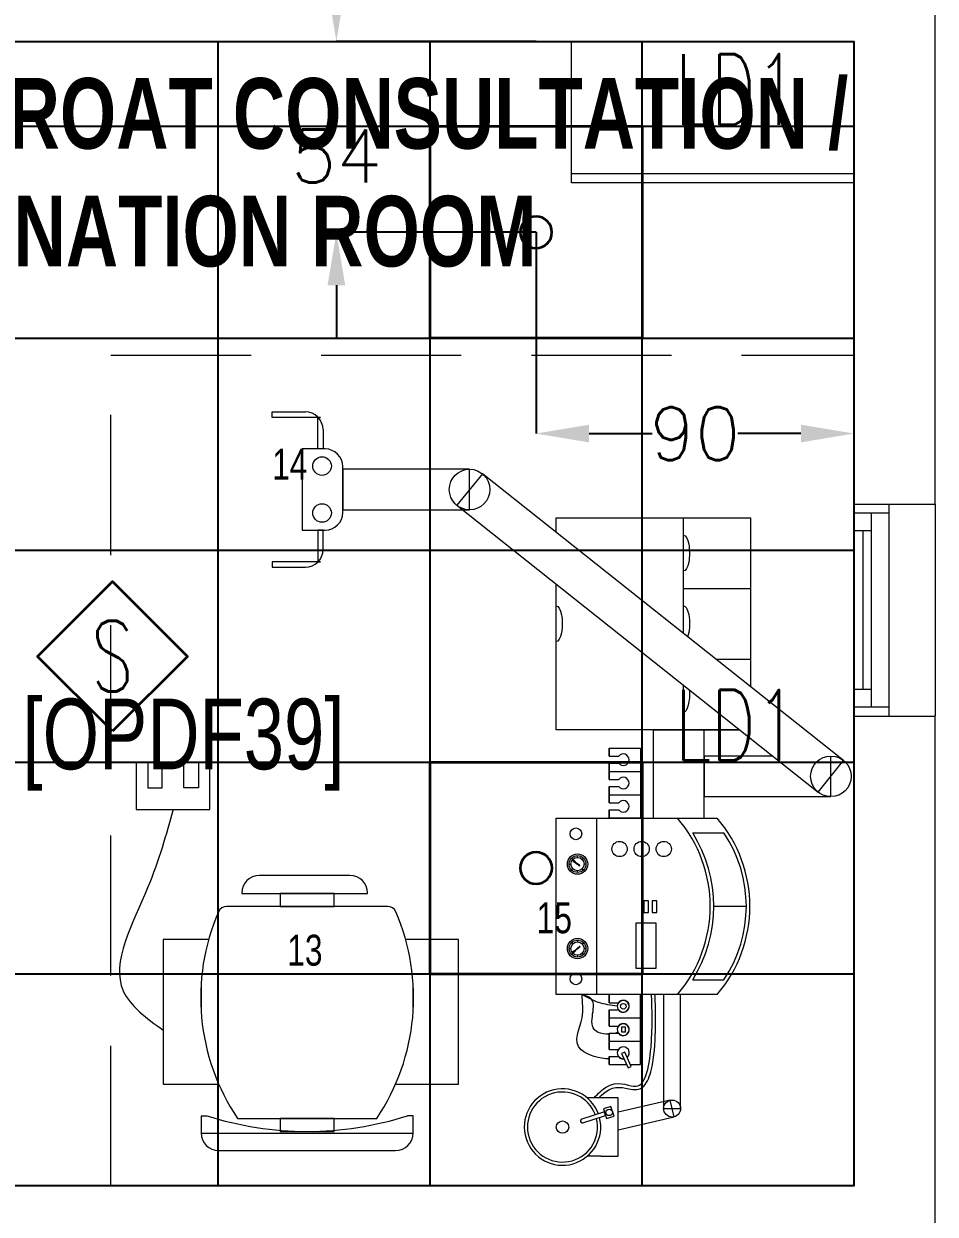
# Model space of a CAD drawing. Extents: x -12260 to 57327, y -29287 to 19916.
# Drawn here: x 46626 to 49206, y -9520 to -6150 of the extents above; entities that cross this region are included whole.
import ezdxf
from ezdxf.enums import TextEntityAlignment as Align

# ---------------------------------------------------------------- set-up
doc = ezdxf.new("R2010")
doc.units = 0
doc.header["$LTSCALE"] = 0.25
doc.linetypes.add('01-First Floor$0$HIDDEN', pattern=[9.525, 6.35, -3.175])
doc.linetypes.add('DASHDOT', pattern=[25.4, 12.7, -6.35, 0, -6.35])
for name, color, linetype, lineweight in [('01-First Floor$0$72_EGR_BASE_TEXT', 252, 'Continuous', 5), ('01-First Floor$0$72_EGR_EQP_TAG', 142, 'Continuous', 5), ('01-First Floor$0$Aluminum', 251, 'Continuous', 5), ('01-First Floor$0$LOADING', 253, 'Continuous', 5), ('01-First Floor$0$Proj', 251, 'Continuous', 5), ('01-First Floor$0$Walls', 251, 'Continuous', 5), ('E-DIM', 6, 'Continuous', 18), ('E-LITE-CIRC-NUMB', 6, 'Continuous', 25), ('E-LITE-CLNG', 150, 'Continuous', 35), ('E-LITE-CLNG-CNDT', 6, 'DASHDOT', 35), ('E-LITE-CTRL', 6, 'Continuous', 25), ('E-LITE-IDEN', 6, 'Continuous', 25), ('F-ALRM-CLNG @ 100', 33, 'Continuous', 35)]:
    doc.layers.add(name, color=color, linetype=linetype, lineweight=lineweight)
doc.layers.add('01-First Floor$0$FALSE CEILING', color=251, linetype='Continuous')
doc.styles.add('01-First Floor$0$X3G_ENTITY_257CFD', font='swisscl.ttf', dxfattribs={"height": 200})
doc.styles.add('01-First Floor$0$X3G_ENTITY_9EC9', font='swisscl.ttf', dxfattribs={"height": 0.2})
doc.styles.add('01-First Floor$0$X3G_ENTITY_9F38', font='swisscl.ttf', dxfattribs={"height": 0.2})
doc.styles.add('DC_SIMPLEX', font='SIMPLEX.shx', dxfattribs={"width": 0.7})
doc.styles.get("Standard").update_dxf_attribs({"font": 'romans.shx'})
doc.dimstyles.get("Standard").update_dxf_attribs({"dimtxt": 150, "dimasz": 150, "dimexe": 0.18, "dimexo": 0.0625, "dimgap": 0.09, "dimtad": 0, "dimtih": 1, "dimtoh": 1, "dimdec": 0, "dimlfac": 0.1, "dimzin": 0, "dimdsep": 46, "dimtxsty": 'Standard', "dimcen": 0.09, "dimclrd": 6, "dimadec": 0, "dimazin": 0, "dimtfac": 1, "dimtdec": 0, "dimtofl": 0, "dimtmove": 0, "dimatfit": 3, "dimfxl": 1, "dimtolj": 1, "dimtzin": 0, "dimarcsym": 0})

# ---------------------------------------------------------------- blocks, each defined once
blk = doc.blocks.new('01-First Floor$0$GF21027-P')
at = {"layer": '01-First Floor$0$LOADING'}
for p, q in [((0.4, 0.4), (-0.4, 0.4)), ((-0.4, 0.4), (-0.4, 0)), ((0.4, 0), (0.4, 0.4)), ((-0.4, 0.025), (0.4, 0.025)), ((-0.4, 0), (0.4, 0))]:
    blk.add_line(p, q, dxfattribs=at)
blk = doc.blocks.new('01-First Floor$0$ENT station')
at = {"layer": '01-First Floor$0$LOADING'}
for p, q in [((-664874.9, -398095.4), (-664874.9, -398080.1)), ((-664874.9, -398080.1), (-664780.5, -398080.1)), ((-664737.7, -398095.4), (-664874.9, -398095.4)), ((-664745, -398184.9), (-664745, -398095.4)), ((-664745, -398095.4), (-664737.7, -398095.4)), ((-664737.7, -398095.4), (-664737.7, -398095.4)), ((-664730.5, -398130.1), (-664730.5, -398184.9)), ((-664724.6, -398184.9), (-664789.5, -398184.9)), ((-664789.5, -398184.9), (-664789.5, -398414.8)), ((-664730.5, -398184.9), (-664745, -398184.9)), ((-664674.6, -398364.8), (-664674.6, -398234.9)), ((-664315.6, -398242.4), (-664674.6, -398242.4)), ((-664674.6, -398242.4), (-664674.6, -398357.3)), ((-664279.2, -398255.4), (-664352.1, -398344.2)), ((-664315.6, -398357.3), (-664315.6, -398242.4)), ((-663256.8, -399066.6), (-664279.2, -398255.4)), ((-664674.6, -398357.3), (-664315.6, -398357.3)), ((-664352.1, -398344.2), (-663328.2, -399156.7)), ((-664070.1, -398421.3), (-664070.1, -398379.7)), ((-664070.1, -398379.7), (-663520.1, -398379.7)), ((-663709.8, -398707.2), (-663709.8, -398379.7)), ((-663709.8, -398579.7), (-663709.8, -398379.7)), ((-663520.1, -398379.7), (-663520.1, -398857.7)), ((-664789.5, -398414.8), (-664724.6, -398414.8)), ((-664730.5, -398414.8), (-664745, -398414.8)), ((-664745, -398414.8), (-664745, -398504.2)), ((-664730.5, -398469.6), (-664730.5, -398414.8)), ((-664737.7, -398504.2), (-664874.9, -398504.2)), ((-664874.9, -398504.2), (-664874.9, -398519.6)), ((-664874.9, -398519.6), (-664780.5, -398519.6)), ((-664745, -398504.2), (-664737.7, -398504.2)), ((-664737.7, -398504.2), (-664737.7, -398504.2)), ((-664070.1, -398979.7), (-664070.1, -398568)), ((-663709.8, -398579.7), (-663520.1, -398579.7)), ((-663709.8, -398707.2), (-663709.8, -398579.7)), ((-663618.3, -398779.7), (-663520.1, -398779.7)), ((-663709.8, -398979.7), (-663709.8, -398853.9)), ((-663709.8, -398979.7), (-663709.8, -398853.9)), ((-663551.2, -398979.7), (-664070.1, -398979.7)), ((-663795.1, -399229.7), (-663795.1, -398979.7)), ((-663795.1, -398979.7), (-663551.2, -398979.7)), ((-663651.5, -399229.7), (-663651.5, -398979.7)), ((-663920.4, -399054.7), (-663920.4, -399031.7)), ((-663920.4, -399031.7), (-663831.4, -399031.7)), ((-663920.4, -399031.7), (-663920.4, -399054.7)), ((-663831.4, -399031.7), (-663831.4, -399229.7)), ((-665051.2, -399072.1), (-665259.2, -399072.1)), ((-665259.2, -399072.1), (-665259.2, -399205.7)), ((-665186.2, -399072.1), (-665227, -399072.1)), ((-665227, -399072.1), (-665227, -399143.9)), ((-665186.2, -399143.9), (-665186.2, -399072.1)), ((-665124.3, -399143.9), (-665124.3, -399072.1)), ((-665124.3, -399072.1), (-665083.4, -399072.1)), ((-665083.4, -399072.1), (-665083.4, -399143.9)), ((-665051.2, -399205.7), (-665051.2, -399072.1)), ((-663920.4, -399054.7), (-663893.3, -399054.7)), ((-663920.4, -399120.7), (-663920.4, -399074.7)), ((-663920.4, -399074.7), (-663920.4, -399097.7)), ((-663920.4, -399074.7), (-663893.3, -399074.7)), ((-663457.3, -399054.2), (-663651.5, -399054.2)), ((-663651.5, -399054.2), (-663651.5, -399169.1)), ((-663328.2, -399156.7), (-663256.8, -399066.6)), ((-663292.5, -399169.1), (-663292.5, -399054.2)), ((-663920.4, -399097.7), (-663831.4, -399097.7)), ((-663920.4, -399097.7), (-663920.4, -399120.7)), ((-663920.4, -399120.7), (-663893.3, -399120.7)), ((-663920.4, -399186.7), (-663920.4, -399140.7)), ((-663920.4, -399140.7), (-663920.4, -399163.7)), ((-663920.4, -399140.7), (-663893.3, -399140.7)), ((-665227, -399143.9), (-665186.2, -399143.9)), ((-665083.4, -399143.9), (-665124.3, -399143.9)), ((-663920.4, -399163.7), (-663831.4, -399163.7)), ((-663920.4, -399163.7), (-663920.4, -399186.7)), ((-663651.5, -399169.1), (-663292.5, -399169.1)), ((-665259.2, -399205.7), (-665051.2, -399205.7)), ((-663920.4, -399186.7), (-663893.3, -399186.7)), ((-663920.4, -399229.7), (-663920.4, -399206.7)), ((-663920.4, -399206.7), (-663920.4, -399229.7)), ((-663920.4, -399206.7), (-663893.3, -399206.7)), ((-664070.1, -399729.7), (-664070.1, -399229.7)), ((-664070.1, -399229.7), (-663615.1, -399229.7)), ((-663955.1, -399729.7), (-663955.1, -399229.7)), ((-663831.4, -399229.7), (-663920.4, -399229.7)), ((-663683.9, -399271.8), (-663595.5, -399271.8)), ((-664023.4, -399346.9), (-664027, -399343.4)), ((-664010, -399341.2), (-664010, -399336.2)), ((-664010, -399341.2), (-664010, -399336.2)), ((-663996.6, -399346.9), (-663993, -399343.4)), ((-664033.8, -399360.1), (-664028.8, -399360.1)), ((-664023.4, -399373.3), (-664027, -399376.8)), ((-664011, -399359.3), (-664023.9, -399348.5)), ((-664023.9, -399348.5), (-664019.4, -399350.3)), ((-664023.9, -399348.5), (-664021.3, -399352.7)), ((-664021.3, -399352.7), (-664011.1, -399359.4)), ((-664019.4, -399350.3), (-664010.9, -399359.2)), ((-664005.5, -399364.9), (-664009.2, -399361)), ((-664003.3, -399365.6), (-664009.1, -399360.9)), ((-664004.5, -399363.6), (-664009, -399360.7)), ((-664003.3, -399365.6), (-664005.5, -399364.9)), ((-664003.3, -399365.6), (-664004.5, -399363.6)), ((-663996.6, -399373.3), (-663993, -399376.8)), ((-663986.2, -399360.1), (-663991.2, -399360.1)), ((-664654.3, -399392.2), (-664910.6, -399392.2)), ((-664010, -399383.9), (-664010, -399378.9)), ((-664010, -399383.9), (-664010, -399378.9)), ((-664960.6, -399442.2), (-664960.6, -399443.2)), ((-664960.6, -399443.2), (-664604.3, -399443.2)), ((-664699, -399443.2), (-664852, -399443.2)), ((-664852, -399443.2), (-664852, -399480.1)), ((-664699, -399480.1), (-664699, -399443.2)), ((-664604.3, -399443.2), (-664604.3, -399442.2)), ((-663808.7, -399463.9), (-663821.9, -399463.9)), ((-663821.9, -399463.9), (-663821.9, -399497.1)), ((-663808.7, -399497.1), (-663808.7, -399463.9)), ((-663785.4, -399463.9), (-663798.7, -399463.9)), ((-663798.7, -399463.9), (-663798.7, -399497.1)), ((-663785.4, -399497.1), (-663785.4, -399463.9)), ((-664547.4, -399480.1), (-665003.6, -399480.1)), ((-664852, -399480.1), (-664699, -399480.1)), ((-663821.9, -399497.1), (-663808.7, -399497.1)), ((-663798.7, -399497.1), (-663785.4, -399497.1)), ((-663624.3, -399479.7), (-663532, -399479.7)), ((-663787.1, -399527.1), (-663845.2, -399527.1)), ((-663845.2, -399527.1), (-663845.2, -399655)), ((-663787.1, -399655), (-663787.1, -399527.1)), ((-665054.4, -399573.6), (-665183.3, -399573.6)), ((-665183.3, -399573.6), (-665183.3, -399983.4)), ((-664347, -399573.6), (-664496.7, -399573.6)), ((-664347, -399983.4), (-664347, -399573.6)), ((-664010, -399575.6), (-664010, -399580.6)), ((-664010, -399575.6), (-664010, -399580.6)), ((-664033.8, -399599.4), (-664028.8, -399599.4)), ((-664023.4, -399586.2), (-664027, -399582.7)), ((-664023.4, -399612.6), (-664027, -399616.1)), ((-664011, -399600.2), (-664023.9, -399611)), ((-664023.9, -399611), (-664021.3, -399606.8)), ((-664023.9, -399611), (-664019.4, -399609.2)), ((-664021.3, -399606.8), (-664011.1, -399600.1)), ((-664019.4, -399609.2), (-664010.9, -399600.3)), ((-664005.5, -399594.6), (-664009.2, -399598.5)), ((-664003.3, -399593.9), (-664009.1, -399598.6)), ((-664004.5, -399595.9), (-664009, -399598.8)), ((-664003.3, -399593.9), (-664005.5, -399594.6)), ((-664003.3, -399593.9), (-664004.5, -399595.9)), ((-663996.6, -399586.2), (-663993, -399582.7)), ((-663996.6, -399612.6), (-663993, -399616.1)), ((-663986.2, -399599.4), (-663991.2, -399599.4)), ((-664010, -399618.3), (-664010, -399623.3)), ((-664010, -399618.3), (-664010, -399623.3)), ((-663845.2, -399655), (-663787.1, -399655)), ((-665075.5, -399696.6), (-665075.5, -399780.1)), ((-664475.5, -399780.1), (-664475.5, -399696.6)), ((-663683.9, -399687.7), (-663595.5, -399687.7)), ((-663615.1, -399729.7), (-664070.1, -399729.7)), ((-663831.4, -399729.7), (-663920.4, -399729.7)), ((-663920.4, -399729.7), (-663920.4, -399752.7)), ((-663920.4, -399752.7), (-663920.4, -399729.7)), ((-663831.4, -399927.8), (-663831.4, -399729.7)), ((-663766.2, -399729.7), (-663766.2, -400052.2)), ((-663718.1, -400052.2), (-663718.1, -399729.7)), ((-663920.4, -399752.7), (-663893.3, -399752.7)), ((-663920.4, -399772.7), (-663920.4, -399818.8)), ((-663920.4, -399795.7), (-663920.4, -399772.7)), ((-663920.4, -399772.7), (-663893.3, -399772.7)), ((-663920.4, -399795.7), (-663831.4, -399795.7)), ((-663920.4, -399818.8), (-663920.4, -399795.7)), ((-663920.4, -399818.8), (-663893.3, -399818.8)), ((-663920.4, -399838.8), (-663920.4, -399884.8)), ((-663920.4, -399861.8), (-663920.4, -399838.8)), ((-663920.4, -399838.8), (-663893.3, -399838.8)), ((-663873.7, -399821.4), (-663885.8, -399821.4)), ((-663885.8, -399821.4), (-663885.8, -399834.6)), ((-663885.8, -399834.6), (-663873.7, -399834.6)), ((-663873.7, -399834.6), (-663873.7, -399821.4)), ((-663920.4, -399861.8), (-663831.4, -399861.8)), ((-663920.4, -399884.8), (-663920.4, -399861.8)), ((-663920.4, -399884.8), (-663893.3, -399884.8)), ((-663920.4, -399904.8), (-663920.4, -399927.8)), ((-663920.4, -399927.8), (-663920.4, -399904.8)), ((-663920.4, -399904.8), (-663893.3, -399904.8)), ((-663875.7, -399892.7), (-663885, -399896.8)), ((-663885, -399896.8), (-663867, -399936.9)), ((-663857.7, -399932.8), (-663875.7, -399892.7)), ((-663920.4, -399927.8), (-663871.1, -399927.8)), ((-663867, -399936.9), (-663857.7, -399932.8)), ((-663859.9, -399927.8), (-663831.4, -399927.8)), ((-665183.3, -399983.4), (-665025.7, -399983.4)), ((-664525.3, -399983.4), (-664347, -399983.4)), ((-663944.3, -400022), (-663982.7, -400022)), ((-663894.5, -400022), (-663944.3, -400022)), ((-663915.6, -400046.1), (-663936.6, -400052.9)), ((-663906.6, -400073.8), (-663915.6, -400046.1)), ((-663894.5, -400187.3), (-663894.5, -400022)), ((-663747.6, -400028.8), (-663894.5, -400062.7)), ((-663736.7, -400075.7), (-663747.6, -400028.8)), ((-665075.7, -400072.6), (-665075.7, -400121.3)), ((-665075.7, -400072.6), (-665059.7, -400072.6)), ((-664972.6, -400080.1), (-664578.4, -400080.1)), ((-664699, -400080.1), (-664852, -400080.1)), ((-664852, -400080.1), (-664852, -400117)), ((-664699, -400117), (-664699, -400080.1)), ((-664475.3, -400072.6), (-664491.3, -400072.6)), ((-664475.3, -400121.3), (-664475.3, -400072.6)), ((-663933.8, -400061.7), (-663998.1, -400082.6)), ((-663994.8, -400092.7), (-663930.5, -400071.9)), ((-663936.6, -400052.9), (-663927.6, -400080.7)), ((-663930.5, -400071.9), (-663933.8, -400061.7)), ((-663927.6, -400080.7), (-663906.6, -400073.8)), ((-663894.5, -400112.1), (-663736.7, -400075.7)), ((-663766.2, -400052.2), (-663718.1, -400052.2)), ((-664852, -400117), (-664699, -400117)), ((-665075.7, -400122), (-664475.3, -400122)), ((-665025.7, -400171.3), (-664525.3, -400171.3)), ((-663944.3, -400187.3), (-663982.7, -400187.3)), ((-663944.3, -400187.3), (-663894.5, -400187.3))]:
    blk.add_line(p, q, dxfattribs=at)
at = {"layer": '01-First Floor$0$LOADING', "color": 8, "linetype": '01-First Floor$0$HIDDEN', "ltscale": 250}
blk.add_lwpolyline([(-663227.3, -397919.4), (-663227.3, -400271.3), (-665331.2, -400271.3), (-665331.2, -397919.4)], close=True, dxfattribs=at)
at = {"layer": '01-First Floor$0$LOADING'}
for centre, radius in [((-664733.2, -398233.4), 26.3), ((-664315.6, -398299.8), 57.5), ((-664733.2, -398366.2), 26.3), ((-663292.5, -399111.7), 57.5), ((-664014.6, -399274.5), 16.6), ((-663890.8, -399317.5), 21.6), ((-663828.4, -399317.5), 21.6), ((-663765.9, -399317.5), 21.6), ((-664010, -399360.1), 28.8), ((-664010, -399360.1), 23.8), ((-664010, -399360.1), 18.8), ((-664010, -399360.1), 1.24), ((-664010, -399360.1), 1.24), ((-664010, -399599.4), 28.8), ((-664010, -399599.4), 23.8), ((-664010, -399599.4), 18.8), ((-664010, -399599.4), 1.24), ((-664010, -399599.4), 1.24), ((-664014.6, -399685), 16.6), ((-663880.4, -399762.7), 7.82), ((-663742.2, -400052.2), 24.1), ((-663742.2, -400052.2), 24.1), ((-663920.6, -400063), 9.25), ((-664052.5, -400104.6), 17.5)]:
    blk.add_circle(centre, radius, dxfattribs=at)
for centre, radius, start, end in [((-664780.5, -398130.1), 50, 0, 90), ((-664724.6, -398234.9), 50, 0, 90), ((-664724.6, -398364.8), 50, 270, 0), ((-664780.5, -398469.6), 50, 270, 0), ((-663880.4, -399064.7), 16.3, 217.727, 142.273), ((-663880.4, -399130.7), 16.3, 217.727, 142.273), ((-663880.4, -399196.7), 16.3, 217.727, 142.273), ((-664016.7, -399479.7), 382.4, 319.1751, 40.8249), ((-663904.4, -399479.7), 382.4, 319.1751, 40.8249), ((-664016.7, -399479.7), 392.4, 327.9999, 32.0001), ((-663904.4, -399479.7), 372.4, 326.0561, 33.9439), ((-664910.6, -399442.2), 50, 90, 180), ((-664654.3, -399442.2), 50, 0, 90), ((-664465.1, -399738.3), 611.8, 156.5793, 213.9579), ((-665003.6, -399505.1), 25, 90, 156.5793), ((-665085.9, -399738.3), 611.8, 326.0421, 23.4207), ((-664547.4, -399505.1), 25, 23.4207, 90), ((-663880.4, -399762.7), 17.2, 311.3679, 277.0514), ((-663880.4, -399762.7), 16.3, 217.727, 142.273), ((-663880.4, -399828.8), 17.2, 311.3679, 277.0514), ((-663880.4, -399828.8), 16.3, 217.727, 142.273), ((-663880.4, -399894.8), 17.2, 311.3679, 277.0514), ((-663880.4, -399894.8), 16.3, 217.727, 276.0827), ((-664052.5, -400104.6), 108.2, 20.2012, 14.5392), ((-664052.5, -400104.6), 99.2, 20.402, 14.2256), ((-664775.5, -399184.4), 932.5, 252.2567, 287.7433), ((-663996.4, -400087.7), 5.34, 107.9897, 287.9897), ((-665025.7, -400121.3), 50, 180, 270), ((-664525.3, -400121.3), 50, 270, 0)]:
    blk.add_arc(centre, radius, start, end, dxfattribs=at)
at = {"layer": '01-First Floor$0$LOADING', "extrusion": (0, 0, -1)}
for centre, start_param, end_param in [((-663709.8, -398479.7), 0, 3.141593), ((-664070.1, -398679.7), 0, 3.141593), ((-663709.8, -398679.7), 0, 2.380645), ((-663709.8, -398879.7), 1.314296, 3.141593)]:
    blk.add_ellipse(centre, major_axis=(0, 50.7), ratio=0.333332, start_param=start_param, end_param=end_param, dxfattribs=at)
at = {"layer": '01-First Floor$0$LOADING'}
for points, knots in [([(-665155.2, -399205.7), (-665174.9, -399277.4), (-665220.1, -399441.7), (-665365.7, -399697), (-665230.1, -399796.1), (-665183.3, -399830.3)], [0, 0, 0, 0, 0.2328437, 0.5330093, 0.6912014, 0.6912014, 0.6912014, 0.6912014]), ([(-663920.4, -399911.9), (-663945.4, -399911.6), (-664039.9, -399885.4), (-663987.1, -399801.2), (-663996.6, -399751.5), (-663997.1, -399729.7)], [0.0432729, 0.0432729, 0.0432729, 0.0432729, 0.1023316, 0.1931304, 0.2585477, 0.2585477, 0.2585477, 0.2585477]), ([(-663920.4, -399841.9), (-663931.1, -399842.1), (-663996.8, -399833.4), (-663940.9, -399746), (-663986.3, -399732.9), (-663997.1, -399729.7)], [0.0329912, 0.0329912, 0.0329912, 0.0329912, 0.0543483, 0.1505593, 0.180495, 0.180495, 0.180495, 0.180495]), ([(-663897.6, -399762.7), (-663915.5, -399760.2), (-663950.7, -399755.1), (-663981.8, -399738.1), (-663997.1, -399729.7)], [0, 0, 0, 0, 0.0539016, 0.1055574, 0.1055574, 0.1055574, 0.1055574]), ([(-663962.9, -400022), (-663952.1, -400009.9), (-663940.6, -399998.2), (-663898.1, -399972.5), (-663869.3, -399986.5), (-663833.8, -399990.9), (-663824.6, -399980.5), (-663808.5, -399937.5), (-663804.3, -399907.3), (-663796.9, -399818.3), (-663798.9, -399773.8), (-663800.7, -399730)], [0.048018, 0.048018, 0.048018, 0.048018, 0.0744053, 0.0744053, 0.1474121, 0.1474121, 0.2165982, 0.2165982, 0.2857843, 0.2857843, 0.4321683, 0.4321683, 0.4321683, 0.4321683]), ([(-663949.3, -400022), (-663947, -400019.5), (-663944.6, -400017.1), (-663913.4, -399986.1), (-663887.9, -399991), (-663849.3, -399999.9), (-663833.3, -399999.7), (-663811.9, -399978), (-663805.4, -399960.6), (-663792.8, -399906.6), (-663790.4, -399866.5), (-663788.2, -399802.2), (-663788.9, -399774.8), (-663790.2, -399742.1), (-663790.5, -399735.8), (-663790.7, -399729.5)], [0.0525518, 0.0525518, 0.0525518, 0.0525518, 0.0586331, 0.0586331, 0.1331523, 0.1331523, 0.1849884, 0.1849884, 0.2368244, 0.2368244, 0.3240068, 0.3240068, 0.4111891, 0.4111891, 0.4321683, 0.4321683, 0.4321683, 0.4321683])]:
    blk.add_open_spline(points, degree=3, knots=knots, dxfattribs=at)
for points in [[(-663896.3, -399835.4), (-663897.2, -399836.7), (-663898.8, -399837.8), (-663901.1, -399838.8)], [(-663895.5, -399903), (-663895.6, -399903.6), (-663895.8, -399904.2), (-663896.1, -399904.8)]]:
    blk.add_open_spline(points, degree=3, dxfattribs=at)
blk = doc.blocks.new('01-First Floor')
at = {"layer": '01-First Floor$0$Aluminum'}
for p, q in [((48976, -8110), (48976, -7510)), ((49076, -8110), (49076, -7510)), ((49076, -7535), (48976, -7535)), ((49026, -8085), (49026, -7535)), ((49026, -7585), (48976, -7585)), ((49001, -7585), (49001, -8035)), ((49026, -8035), (48976, -8035)), ((49076, -8085), (48976, -8085))]:
    blk.add_line(p, q, dxfattribs=at)
at = {"layer": '01-First Floor$0$FALSE CEILING', "linetype": 'Continuous'}
for p, q in [((47176, -9440), (47176, -6200)), ((47776, -9440), (47776, -6200)), ((48376, -9440), (48376, -6200)), ((44776, -6440), (48976, -6440)), ((44776, -7040), (48976, -7040)), ((44776, -7640), (48976, -7640)), ((44776, -8240), (48976, -8240)), ((44776, -8840), (48976, -8840))]:
    blk.add_line(p, q, dxfattribs=at)
at = {"layer": '01-First Floor$0$FALSE CEILING'}
blk.add_lwpolyline([(44776, -6200), (48976, -6200), (48976, -9440), (44776, -9440)], close=True, dxfattribs=at)
at = {"layer": '01-First Floor$0$Proj', "linetype": '01-First Floor$0$HIDDEN'}
blk.add_line((49206, -7510), (49206, -8110), dxfattribs=at)
at = {"layer": '01-First Floor$0$Walls'}
for p, q in [((49206, -7510), (49206, -5553.4)), ((48976, -6200), (44776, -6200)), ((48976, -7510), (48976, -6200)), ((48976, -7510), (49206, -7510)), ((48976, -9440), (48976, -8110)), ((48976, -8110), (49206, -8110)), ((49206, -10060), (49206, -8110)), ((48976, -9440), (44776, -9440))]:
    blk.add_line(p, q, dxfattribs=at)
at = {"layer": '01-First Floor$0$LOADING', "color": 1, "xscale": -1000, "yscale": 1000, "zscale": 1000, "rotation": 359.9999999790884}
blk.add_blockref('01-First Floor$0$GF21027-P', (48576, -6600, -0.1), dxfattribs=at)
at = {"layer": '01-First Floor$0$LOADING'}
blk.add_blockref('01-First Floor$0$ENT station', (712203.3, 390831.3, -0.1), dxfattribs=at)
at = {"layer": '01-First Floor$0$72_EGR_BASE_TEXT', "insert": (47012.4, -6303.6, -0.1), "char_height": 200, "width": 4223.97, "attachment_point": 2, "style": '01-First Floor$0$X3G_ENTITY_9EC9'}
blk.add_mtext('{\\fSwis721 LtCn BT|b1|i0|c0|p34;EAR, NOSE, THROAT CONSULTATION / EXAMINATION ROOM}', dxfattribs=at)
at = {"layer": '01-First Floor$0$72_EGR_BASE_TEXT', "insert": (47077.7, -8060.5, 0), "char_height": 200, "attachment_point": 2, "style": '01-First Floor$0$X3G_ENTITY_9F38'}
blk.add_mtext('[OPDF39]', dxfattribs=at)
at = {"layer": '01-First Floor$0$72_EGR_EQP_TAG', "char_height": 87.47, "attachment_point": 2, "style": '01-First Floor$0$X3G_ENTITY_257CFD'}
for s, insert in [('14', (47378.6, -7353.1, -0.1)), ('15', (48127.7, -8637.2, -0.1)), ('13', (47421.5, -8728.8, -0.1))]:
    blk.add_mtext(s, dxfattribs=dict(at, insert=insert))
blk = doc.blocks.new('*U16')
blk.add_lwpolyline([(-300, 300), (-300, -300), (300, -300), (300, 300)], close=True)
blk.add_circle((0, 0), 45)
at = {"layer": 'E-LITE-CIRC-NUMB', "style": 'DC_SIMPLEX', "width": 0.7, "flags": 8}
blk.add_attdef('CIRCUIT', text='', height=200, rotation=0, dxfattribs=at).set_placement((-473.9, 300), align=Align.RIGHT)
at = {"layer": 'E-LITE-CTRL', "style": 'DC_SIMPLEX', "width": 0.7, "flags": 8}
blk.add_attdef('CONTROL', (1118.9, -935), '', height=200, rotation=360, dxfattribs=at)
at = {"layer": 'E-LITE-IDEN', "style": 'DC_SIMPLEX', "width": 0.7, "flags": 8}
blk.add_attdef('TYPE', (460.4, 457.6), '', height=200, rotation=360, dxfattribs=at)
blk = doc.blocks.new('A$C5CF53093')
blk.add_lwpolyline([(0, -212.1), (-212.1, 0), (0, 212.1), (212.1, 0)], close=True)
blk = doc.blocks.new('*U26')
at = {"xscale": 0.01, "yscale": 0.01, "zscale": 0.01}
blk.add_blockref('A$C5CF53093', (0.007, -0.007), dxfattribs=at)
at = {"color": 6, "style": 'DC_SIMPLEX', "width": 0.7, "flags": 8}
blk.add_attdef('TYPE', text='', height=2, rotation=360, dxfattribs=at).set_placement((0, 0), align=Align.MIDDLE_CENTER)
blk = doc.blocks.new('*D184')
at = {"layer": 'Defpoints', "color": 0}
for p in [(48976, -6200), (48076, -6740.1), (48976, -7310)]:
    blk.add_point(p, dxfattribs=at)
at = {"layer": 'E-DIM', "color": 0, "lineweight": -2, "transparency": 16777216}
for p, q in [((48976, -6200.1), (48976, -7310.2)), ((48076, -6740.2), (48076, -7310.2))]:
    blk.add_line(p, q, dxfattribs=at)
at = {"layer": 'E-DIM', "color": 6, "lineweight": -2, "transparency": 16777216}
for p, q in [((48226, -7310), (48404.5, -7310)), ((48826, -7310), (48647.5, -7310))]:
    blk.add_line(p, q, dxfattribs=at)
at = {"layer": 'E-DIM', "color": 6, "transparency": 16777216}
for points in [[(48226, -7285), (48226, -7335), (48076, -7310)], [(48826, -7285), (48826, -7335), (48976, -7310)]]:
    blk.add_solid(points, dxfattribs=at)
at = {"layer": 'E-DIM', "color": 7, "transparency": 16777216, "insert": (48526, -7310), "char_height": 150, "attachment_point": 5}
blk.add_mtext('\\A1;90', dxfattribs=at)
blk = doc.blocks.new('*D185')
at = {"layer": 'Defpoints', "color": 0}
for p in [(47510.6, -6200), (48076, -6200), (48076, -6740.1)]:
    blk.add_point(p, dxfattribs=at)
at = {"layer": 'E-DIM', "color": 6, "lineweight": -2, "transparency": 16777216}
for p, q in [((47510.6, -6050), (47510.6, -5900)), ((47510.6, -6890.1), (47510.6, -7040.1))]:
    blk.add_line(p, q, dxfattribs=at)
at = {"layer": 'E-DIM', "color": 0, "lineweight": -2, "transparency": 16777216}
for p, q in [((48075.9, -6200), (47510.4, -6200)), ((48075.9, -6740.1), (47510.4, -6740.1))]:
    blk.add_line(p, q, dxfattribs=at)
at = {"layer": 'E-DIM', "color": 6, "transparency": 16777216}
for points in [[(47485.6, -6050), (47535.6, -6050), (47510.6, -6200)], [(47485.6, -6890.1), (47535.6, -6890.1), (47510.6, -6740.1)]]:
    blk.add_solid(points, dxfattribs=at)
at = {"layer": 'E-DIM', "color": 7, "transparency": 16777216, "insert": (47510.6, -6524.6), "char_height": 150, "attachment_point": 5}
blk.add_mtext('\\A1;54', dxfattribs=at)

msp = doc.modelspace()

# ---------------------------------------------------------------- block references
at = {"layer": 'E-LITE-CLNG'}
ref = msp.add_blockref('*U16', (48076, -6740.1), dxfattribs=dict(at, xscale=-1))
ref.add_attrib('TYPE', 'LD1', (48469.5, -6435.6), dxfattribs={"layer": 'E-LITE-IDEN', "height": 200, "rotation": 0, "style": 'DC_SIMPLEX', "width": 0.7, "flags": 8})
ref = msp.add_blockref('*U16', (48076.1, -8540.1), dxfattribs=dict(at, xscale=-1))
ref.add_attrib('TYPE', 'LD1', (48469.6, -8235.6), dxfattribs={"layer": 'E-LITE-IDEN', "height": 200, "rotation": 0, "style": 'DC_SIMPLEX', "width": 0.7, "flags": 8})
at = {"layer": 'E-LITE-CLNG-CNDT'}
msp.add_blockref('01-First Floor', (0, 0), dxfattribs=at)
at = {"layer": 'F-ALRM-CLNG @ 100', "xscale": 100, "yscale": 100, "zscale": 100}
msp.add_blockref('*U26', (46876, -7940), dxfattribs=at).add_auto_attribs({'TYPE': 'S'})

# ---------------------------------------------------------------- dimensions: what is measured, and where the dimension line sits
at = {"layer": 'E-DIM'}
dim = msp.add_linear_dim(base=(47510.6, -6200), p1=(48076, -6740.1), p2=(48076, -6200), angle=90, dimstyle='Standard', override={"dimclrt": 7}, dxfattribs=at)
dim.commit()
dim.dimension.update_dxf_attribs({"geometry": '*D185', "text_midpoint": (47510.6, -6524.6), "dimtype": 160})
dim = msp.add_linear_dim(base=(48976, -7310), p1=(48076, -6740.1), p2=(48976, -6200), dimstyle='Standard', override={"dimclrt": 7}, dxfattribs=at)
dim.commit()
dim.dimension.update_dxf_attribs({"geometry": '*D184', "text_midpoint": (48526, -7310)})

doc.saveas('drawing.dxf')
